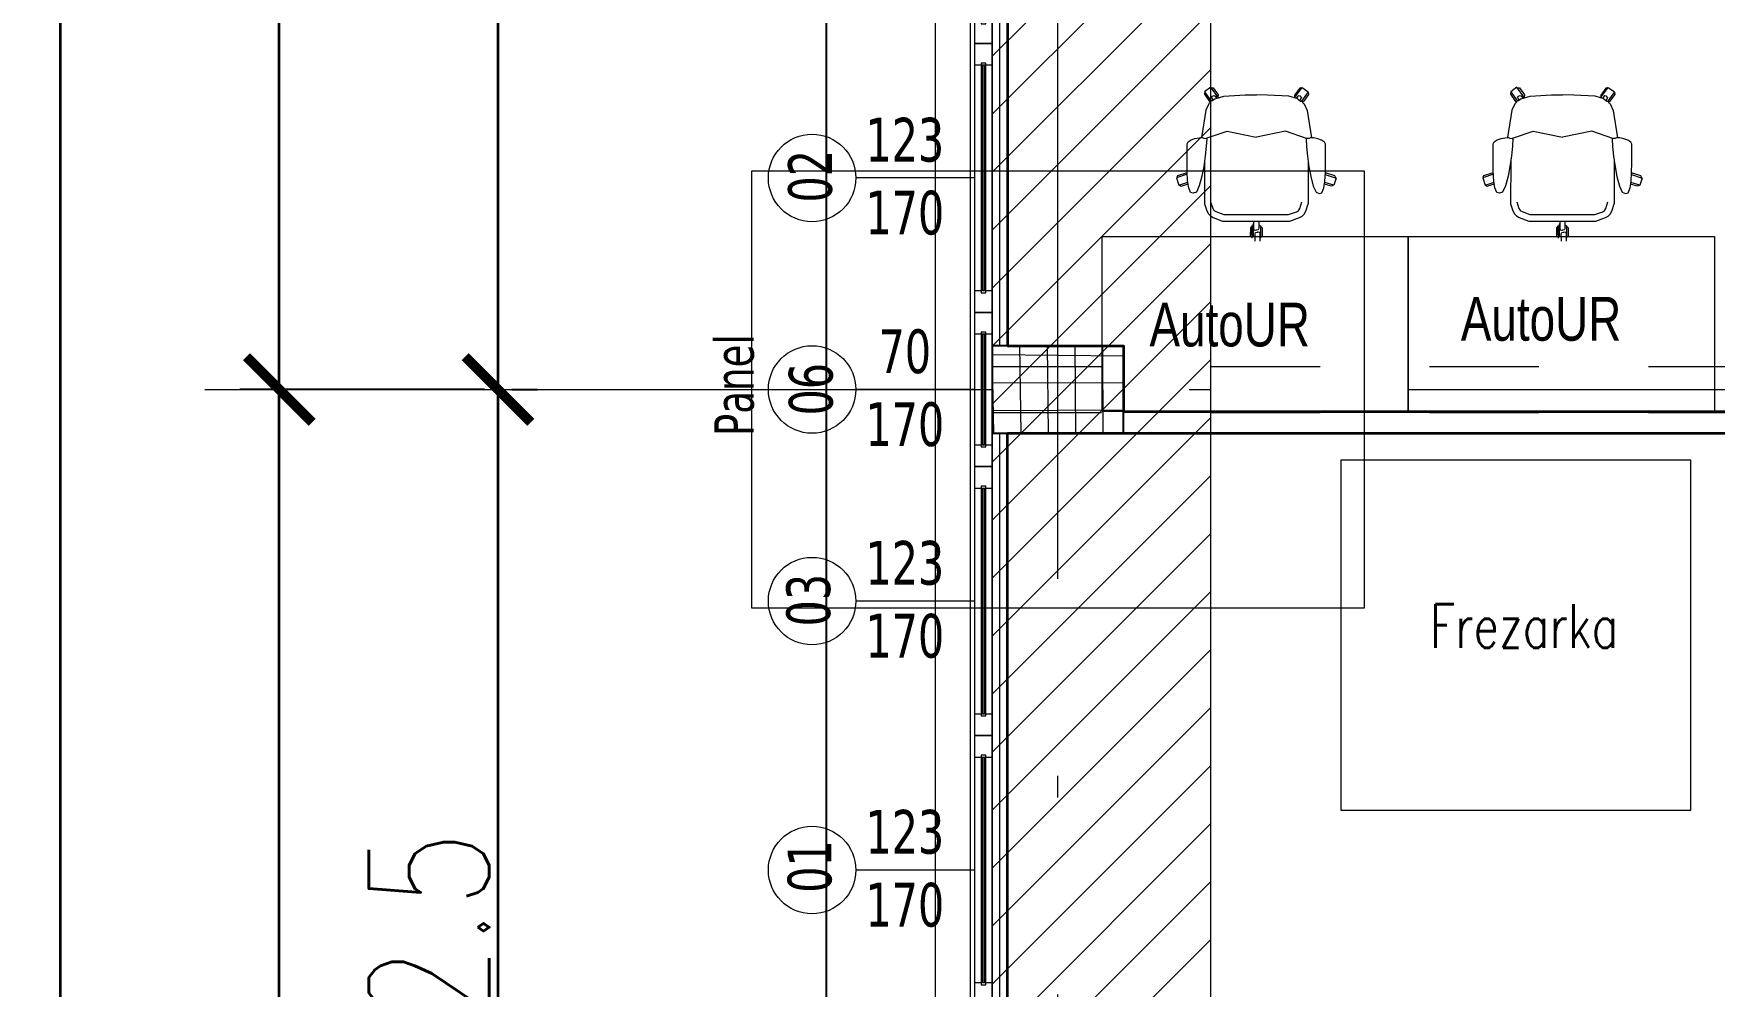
# Model space of a CAD drawing. Extents: x 6529560 to 6558080, y 5579316 to 5588131.
# Drawn here: x 6543512.6 to 6543520.28, y 5579560.49 to 5579564.85 of the extents above; entities that cross this region are included whole.
import ezdxf

# ---------------------------------------------------------------- set-up
doc = ezdxf.new("R2010")
doc.units = 0
doc.header["$MEASUREMENT"] = 0
doc.header["$PDSIZE"] = -5
for name, pattern in [('0.5_0.5', [1, 0.5, -0.5]), ('ACAD_ISO10W100', [18, 12, -3, 0, -3]), ('GR_SOLID', [0])]:
    doc.linetypes.add(name, pattern=pattern)
doc.layers.get('0').update_dxf_attribs({"color": 2, "linetype": 'CONTINUOUS', "lineweight": 5})
doc.layers.get('Defpoints').update_dxf_attribs({"linetype": 'CONTINUOUS'})
for name, color, linetype, lineweight in [('arch_droga', 1, 'CONTINUOUS', 25), ('arch_drzwi i okna', 4, 'CONTINUOUS', 15), ('arch_drzwi i okna_znaczniki', 130, 'CONTINUOUS', 9), ('arch_fundamenty na rzucie', 3, 'CONTINUOUS', 15), ('arch_meble', 5, 'GR_SOLID', 13), ('arch_osie', 181, 'CONTINUOUS', 5), ('arch_powierzchnia', 6, 'CONTINUOUS', 35), ('arch_sciany dzialowe cienkie na hali', 52, 'CONTINUOUS', 15), ('arch_sciany wewnetrzne gk', 70, 'CONTINUOUS', 25), ('arch_sciany zewnętrzne', 94, 'CONTINUOUS', 18), ('arch_slupy wypelnienie', 9, 'CONTINUOUS', 13), ('arch_słupy', 8, 'CONTINUOUS', 25), ('arch_wymiary', 2, 'CONTINUOUS', 13), ('arch_wzmocnienie plyty betonowej', 6, 'CONTINUOUS', 15), ('arch_zadaszenie kratownica', 94, 'CONTINUOUS', 15)]:
    doc.layers.add(name, color=color, linetype=linetype, lineweight=lineweight)
doc.styles.get("Standard").update_dxf_attribs({"font": 'arial.ttf', "width": 0.75})
doc.styles.add('styl1', font='romans.shx', dxfattribs={"width": 0.75})
doc.styles.add('TABELKA', font='tahoma.ttf', dxfattribs={"width": 0.8})
doc.dimstyles.new('wymiary hala', dxfattribs={"dimtxt": 0.55, "dimasz": 0.3, "dimexe": 0.18, "dimexo": 0.0625, "dimgap": 0.04, "dimtad": 1, "dimtoh": 1, "dimdec": 1, "dimlfac": 100, "dimzin": 0, "dimdsep": 46, "dimtxsty": 'styl1', "dimblk": 'ARCHTICK', "dimcen": 0.09, "dimadec": 0, "dimazin": 0, "dimtfac": 1, "dimtdec": 1, "dimtofl": 0, "dimtmove": 0, "dimatfit": 3, "dimldrblk": 'ARCHTICK', "dimfxl": 1, "dimtolj": 1, "dimtzin": 0, "dimarcsym": 0})

# ---------------------------------------------------------------- blocks, each defined once
blk = doc.blocks.new('ZT_z_opisami')
at = {"layer": 'arch_droga', "color": 7, "linetype": 'Continuous'}
blk.add_line((6540838.045308507, 5579505.884075727), (6540838.045563637, 5579467.775354157), dxfattribs=at)
blk = doc.blocks.new('_ArchTick')
at = {"color": 0, "linetype": 'ByBlock', "const_width": 0.15}
blk.add_lwpolyline([(-0.5, -0.5), (0.5, 0.5)], dxfattribs=at)
blk = doc.blocks.new('*D41')
at = {"layer": 'arch_wymiary', "color": 0, "lineweight": -2, "transparency": 16777216}
for p, q in [((6543514.659745389, 5579608.22016931), (6543512.54224539, 5579608.22016931)), ((6543512.72224539, 5579608.22016931), (6543512.72224539, 5579506.970169339)), ((6543514.659746425, 5579506.970169339), (6543512.54224539, 5579506.970169339))]:
    blk.add_line(p, q, dxfattribs=at)
at = {"layer": 'Defpoints', "color": 0, "transparency": 16777216}
for p in [(6543514.722245389, 5579608.22016931), (6543512.72224539, 5579506.970169339), (6543514.722246425, 5579506.970169339)]:
    blk.add_point(p, dxfattribs=at)
at = {"layer": 'arch_wymiary', "color": 0, "lineweight": -2, "transparency": 16777216, "xscale": 0.3, "yscale": 0.3, "zscale": 0.3}
for p, rotation in [((6543512.72224539, 5579608.22016931), 90), ((6543512.72224539, 5579506.970169339), 270)]:
    blk.add_blockref('_ArchTick', p, dxfattribs=dict(at, rotation=rotation))
at = {"layer": 'arch_wymiary', "color": 0, "transparency": 16777216, "insert": (6543512.407245389, 5579557.595169325), "char_height": 0.55, "attachment_point": 5, "rotation": 90, "style": 'styl1'}
blk.add_mtext('\\A1;10125.0', dxfattribs=at)
blk = doc.blocks.new('*D43')
at = {"layer": 'arch_wymiary', "color": 0, "lineweight": -2, "transparency": 16777216}
for p, q in [((6543514.597245561, 5579585.720130709), (6543513.54224539, 5579585.720130709)), ((6543513.722245389, 5579585.720130709), (6543513.722245389, 5579563.220169314)), ((6543514.659745389, 5579563.220169314), (6543513.54224539, 5579563.220169314))]:
    blk.add_line(p, q, dxfattribs=at)
at = {"layer": 'Defpoints', "color": 0, "transparency": 16777216}
for p in [(6543514.659745561, 5579585.720130709), (6543513.722245389, 5579563.220169314), (6543514.722245389, 5579563.220169314)]:
    blk.add_point(p, dxfattribs=at)
at = {"layer": 'arch_wymiary', "color": 0, "lineweight": -2, "transparency": 16777216, "xscale": 0.3, "yscale": 0.3, "zscale": 0.3}
for p, rotation in [((6543513.722245389, 5579585.720130709), 90), ((6543513.722245389, 5579563.220169314), 270)]:
    blk.add_blockref('_ArchTick', p, dxfattribs=dict(at, rotation=rotation))
at = {"layer": 'arch_wymiary', "color": 0, "transparency": 16777216, "insert": (6543513.40724539, 5579574.470150011), "char_height": 0.55, "attachment_point": 5, "rotation": 90, "style": 'styl1'}
blk.add_mtext('\\A1;2250.0', dxfattribs=at)
blk = doc.blocks.new('*D44')
at = {"layer": 'arch_wymiary', "color": 0, "lineweight": -2, "transparency": 16777216}
for p, q in [((6543514.659745389, 5579563.220169314), (6543513.54224539, 5579563.220169314)), ((6543513.722245389, 5579563.220169314), (6543513.722245389, 5579540.720169309)), ((6543514.659745389, 5579540.720169309), (6543513.54224539, 5579540.720169309))]:
    blk.add_line(p, q, dxfattribs=at)
at = {"layer": 'Defpoints', "color": 0, "transparency": 16777216}
for p in [(6543514.722245389, 5579563.220169314), (6543513.722245389, 5579540.720169309), (6543514.722245389, 5579540.720169309)]:
    blk.add_point(p, dxfattribs=at)
at = {"layer": 'arch_wymiary', "color": 0, "lineweight": -2, "transparency": 16777216, "xscale": 0.3, "yscale": 0.3, "zscale": 0.3}
for p, rotation in [((6543513.722245389, 5579563.220169314), 90), ((6543513.722245389, 5579540.720169309), 270)]:
    blk.add_blockref('_ArchTick', p, dxfattribs=dict(at, rotation=rotation))
at = {"layer": 'arch_wymiary', "color": 0, "transparency": 16777216, "insert": (6543513.40724539, 5579551.970169311), "char_height": 0.55, "attachment_point": 5, "rotation": 90, "style": 'styl1'}
blk.add_mtext('\\A1;2250.0', dxfattribs=at)
blk = doc.blocks.new('*D54')
at = {"layer": 'arch_wymiary', "color": 0, "lineweight": -2, "transparency": 16777216}
for p, q in [((6543514.72224636, 5579568.845169242), (6543514.72224636, 5579563.220169314)), ((6543514.78474539, 5579568.845169242), (6543514.90224636, 5579568.845169242)), ((6543514.784745412, 5579563.220169314), (6543514.90224636, 5579563.220169314))]:
    blk.add_line(p, q, dxfattribs=at)
at = {"layer": 'Defpoints', "color": 0, "transparency": 16777216}
for p in [(6543514.722245389, 5579568.845169242), (6543514.722245413, 5579563.220169314), (6543514.72224636, 5579563.220169314)]:
    blk.add_point(p, dxfattribs=at)
at = {"layer": 'arch_wymiary', "color": 0, "lineweight": -2, "transparency": 16777216, "xscale": 0.3, "yscale": 0.3, "zscale": 0.3}
for p, rotation in [((6543514.72224636, 5579568.845169242), 90), ((6543514.72224636, 5579563.220169314), 270)]:
    blk.add_blockref('_ArchTick', p, dxfattribs=dict(at, rotation=rotation))
at = {"layer": 'arch_wymiary', "color": 0, "transparency": 16777216, "insert": (6543514.407246359, 5579566.032669277), "char_height": 0.55, "attachment_point": 5, "rotation": 90, "style": 'styl1'}
blk.add_mtext('\\A1;562.5', dxfattribs=at)
blk = doc.blocks.new('*D55')
at = {"layer": 'arch_wymiary', "color": 0, "lineweight": -2, "transparency": 16777216}
for p, q in [((6543514.72224636, 5579563.220169314), (6543514.72224636, 5579557.59516927)), ((6543514.784745412, 5579563.220169314), (6543514.90224636, 5579563.220169314)), ((6543514.78474539, 5579557.59516927), (6543514.90224636, 5579557.59516927))]:
    blk.add_line(p, q, dxfattribs=at)
at = {"layer": 'Defpoints', "color": 0, "transparency": 16777216}
for p in [(6543514.722245413, 5579563.220169314), (6543514.722245389, 5579557.59516927), (6543514.72224636, 5579557.59516927)]:
    blk.add_point(p, dxfattribs=at)
at = {"layer": 'arch_wymiary', "color": 0, "lineweight": -2, "transparency": 16777216, "xscale": 0.3, "yscale": 0.3, "zscale": 0.3}
for p, rotation in [((6543514.72224636, 5579563.220169314), 90), ((6543514.72224636, 5579557.59516927), 270)]:
    blk.add_blockref('_ArchTick', p, dxfattribs=dict(at, rotation=rotation))
at = {"layer": 'arch_wymiary', "color": 0, "transparency": 16777216, "insert": (6543514.407246359, 5579560.407669291), "char_height": 0.55, "attachment_point": 5, "rotation": 90, "style": 'styl1'}
blk.add_mtext('\\A1;562.5', dxfattribs=at)

msp = doc.modelspace()

# ---------------------------------------------------------------- hatches: boundary and pattern name
at = {"layer": 'arch_slupy wypelnienie'}
h = msp.add_hatch(dxfattribs=at)
h.set_pattern_fill('ANSI37', color=256, angle=225)
h.set_pattern_definition([(270, (-171.3873263392597, 0), (0.125, 0), []), (0, (-171.3873263392597, 0), (0, 0.125), [])])
h.paths.add_polyline_path([(6543516.982265798, 5579563.020169259), (6543517.582265782, 5579563.020230511), (6543517.582224946, 5579563.420230511), (6543516.982224964, 5579563.420169261)])
at = {"layer": 'arch_wzmocnienie plyty betonowej', "transparency": 33554597}
h = msp.add_hatch(dxfattribs=at)
h.set_pattern_fill('ANSI31', color=256, scale=1.5, style=0)
h.set_pattern_definition([(45, (225.7260103076696, 143.3795363781974), (-0.1325825214724776, 0.1325825214724777), [])])
h.paths.add_polyline_path([(6543624.582240404, 5579602.479571113), (6543625.582257184, 5579602.479571128), (6543625.582240363, 5579608.520169343), (6543516.982245128, 5579608.520169307), (6543516.982247426, 5579518.150203206), (6543625.582236773, 5579518.14520321), (6543625.582240911, 5579522.445972868), (6543624.582240911, 5579522.445972859), (6543624.582239991, 5579519.145249251), (6543517.982245747, 5579519.150202854), (6543517.982245718, 5579607.520169307), (6543624.582240369, 5579607.520170049)])

# ---------------------------------------------------------------- linework, layer by layer
at = {"layer": 'arch_drzwi i okna'}
for p, q in [((6543516.902245174, 5579563.672668867), (6543516.902245174, 5579564.702668868)), ((6543516.952245173, 5579564.702668868), (6543516.932245173, 5579564.702668868)), ((6543516.982245172, 5579563.672668867), (6543516.982245172, 5579564.702668868)), ((6543516.952245173, 5579563.672668867), (6543516.932245173, 5579563.672668867)), ((6543516.902245123, 5579562.967668946), (6543516.902245123, 5579563.472668864)), ((6543516.952245123, 5579563.472668864), (6543516.932245124, 5579563.472668864)), ((6543516.982245123, 5579562.967668946), (6543516.982245123, 5579563.472668864)), ((6543516.952245123, 5579562.967668946), (6543516.932245124, 5579562.967668946)), ((6543516.902245153, 5579561.737668947), (6543516.902245153, 5579562.767668947)), ((6543516.952245153, 5579562.767668947), (6543516.932245153, 5579562.767668947)), ((6543516.982245152, 5579561.737668947), (6543516.982245152, 5579562.767668947)), ((6543516.952245153, 5579561.737668947), (6543516.932245153, 5579561.737668947)), ((6543516.902245153, 5579560.507668945), (6543516.902245153, 5579561.537668946)), ((6543516.952245153, 5579561.537668946), (6543516.932245153, 5579561.537668946)), ((6543516.982245152, 5579560.507668945), (6543516.982245152, 5579561.537668946)), ((6543516.952245153, 5579560.507668945), (6543516.932245153, 5579560.507668945))]:
    msp.add_line(p, q, dxfattribs=at)
for points in [[(6543516.902245174, 5579564.902668866), (6543516.932245173, 5579564.902668866), (6543516.932245173, 5579564.892668864), (6543516.952245173, 5579564.892668864), (6543516.952245173, 5579564.902668866), (6543516.982245172, 5579564.902668866), (6543516.982245172, 5579564.802668867), (6543516.902245174, 5579564.802668867), (6543516.902245174, 5579564.902668866)], [(6543516.982245172, 5579564.702668868), (6543516.952245173, 5579564.702668868), (6543516.952245173, 5579564.712668867), (6543516.932245173, 5579564.712668867), (6543516.932245173, 5579564.702668868), (6543516.902245174, 5579564.702668868), (6543516.902245174, 5579564.802668867), (6543516.982245172, 5579564.802668867), (6543516.982245172, 5579564.702668868)], [(6543516.902245174, 5579563.672668867), (6543516.932245173, 5579563.672668867), (6543516.932245173, 5579563.662668866), (6543516.952245173, 5579563.662668866), (6543516.952245173, 5579563.672668867), (6543516.982245172, 5579563.672668867), (6543516.982245172, 5579563.572668866), (6543516.902245174, 5579563.572668866), (6543516.902245174, 5579563.672668867)], [(6543516.982245123, 5579563.472668864), (6543516.952245123, 5579563.472668864), (6543516.952245123, 5579563.482668866), (6543516.932245124, 5579563.482668866), (6543516.932245124, 5579563.472668864), (6543516.902245123, 5579563.472668864), (6543516.902245123, 5579563.572668866), (6543516.982245123, 5579563.572668866), (6543516.982245123, 5579563.472668864)], [(6543516.902245123, 5579562.967668946), (6543516.932245124, 5579562.967668946), (6543516.932245124, 5579562.957668946), (6543516.952245123, 5579562.957668946), (6543516.952245123, 5579562.967668946), (6543516.982245123, 5579562.967668946), (6543516.982245123, 5579562.867668946), (6543516.902245123, 5579562.867668946), (6543516.902245123, 5579562.967668946)], [(6543516.982245152, 5579562.767668947), (6543516.952245153, 5579562.767668947), (6543516.952245153, 5579562.777668947), (6543516.932245153, 5579562.777668947), (6543516.932245153, 5579562.767668947), (6543516.902245153, 5579562.767668947), (6543516.902245153, 5579562.867668946), (6543516.982245152, 5579562.867668946), (6543516.982245152, 5579562.767668947)], [(6543516.902245153, 5579561.737668947), (6543516.932245153, 5579561.737668947), (6543516.932245153, 5579561.727668947), (6543516.952245153, 5579561.727668947), (6543516.952245153, 5579561.737668947), (6543516.982245152, 5579561.737668947), (6543516.982245152, 5579561.637668947), (6543516.902245153, 5579561.637668947), (6543516.902245153, 5579561.737668947)], [(6543516.982245152, 5579561.537668946), (6543516.952245153, 5579561.537668946), (6543516.952245153, 5579561.547668947), (6543516.932245153, 5579561.547668947), (6543516.932245153, 5579561.537668946), (6543516.902245153, 5579561.537668946), (6543516.902245153, 5579561.637668947), (6543516.982245152, 5579561.637668947), (6543516.982245152, 5579561.537668946)], [(6543516.902245153, 5579560.507668945), (6543516.932245153, 5579560.507668945), (6543516.932245153, 5579560.497668946), (6543516.952245153, 5579560.497668946), (6543516.952245153, 5579560.507668945), (6543516.982245152, 5579560.507668945), (6543516.982245152, 5579560.407668947), (6543516.902245153, 5579560.407668947), (6543516.902245153, 5579560.507668945)]]:
    msp.add_lwpolyline(points, dxfattribs=at)
for points in [[(6543516.932245173, 5579564.712668867), (6543516.932245173, 5579563.662668866), (6543516.952245173, 5579563.662668866), (6543516.952245173, 5579564.712668867)], [(6543516.937245174, 5579564.702668868), (6543516.937245174, 5579563.672668867), (6543516.947245173, 5579563.672668867), (6543516.947245173, 5579564.702668868)], [(6543516.932245124, 5579563.482668866), (6543516.932245124, 5579562.957668946), (6543516.952245123, 5579562.957668946), (6543516.952245123, 5579563.482668866)], [(6543516.937245122, 5579563.472668864), (6543516.937245122, 5579562.967668946), (6543516.947245123, 5579562.967668946), (6543516.947245123, 5579563.472668864)], [(6543516.932245153, 5579562.777668947), (6543516.932245153, 5579561.727668947), (6543516.952245153, 5579561.727668947), (6543516.952245153, 5579562.777668947)], [(6543516.937245153, 5579562.767668947), (6543516.937245153, 5579561.737668947), (6543516.947245152, 5579561.737668947), (6543516.947245152, 5579562.767668947)], [(6543516.932245153, 5579561.547668947), (6543516.932245153, 5579560.497668946), (6543516.952245153, 5579560.497668946), (6543516.952245153, 5579561.547668947)], [(6543516.937245153, 5579561.537668946), (6543516.937245153, 5579560.507668945), (6543516.947245152, 5579560.507668945), (6543516.947245152, 5579561.537668946)]]:
    msp.add_lwpolyline(points, close=True, dxfattribs=at)
at = {"layer": 'arch_drzwi i okna_znaczniki'}
for p, q in [((6543516.90224519, 5579564.187668867), (6543516.358525923, 5579564.187668867)), ((6543516.902245123, 5579563.220168963), (6543516.358525855, 5579563.220168963)), ((6543516.90224517, 5579562.252668946), (6543516.358525902, 5579562.252668946)), ((6543516.90224517, 5579561.022668947), (6543516.358525902, 5579561.022668947))]:
    msp.add_line(p, q, dxfattribs=at)
for centre in [(6543516.158525923, 5579564.187668867, 6.540478490161798), (6543516.158525855, 5579563.220168963, 13.91643788820958), (6543516.158525902, 5579562.252668946, 6.540478481132009), (6543516.158525902, 5579561.022668947, 6.540478481132002)]:
    msp.add_circle(centre, 0.2, dxfattribs=at)
at = {"layer": 'arch_fundamenty na rzucie', "extrusion": (-8.031561e-10, 4.9482356e-09, 1)}
msp.add_lwpolyline([(6543518.682347463, 5579562.220342814), (6543515.882347482, 5579562.220056957), (6543515.882143314, 5579564.220056949), (6543518.682143294, 5579564.220342807)], close=True, dxfattribs=at)
at = {"layer": 'arch_meble'}
for p, q in [((6543517.981579505, 5579564.60209348), (6543517.953222699, 5579564.581574174)), ((6543518.016247945, 5579564.554202999), (6543517.981579505, 5579564.60209348)), ((6543517.986815963, 5579564.600376154), (6543517.99249483, 5579564.599463938)), ((6543517.99249483, 5579564.599463938), (6543518.015942342, 5579564.567033505)), ((6543518.364111731, 5579564.553580405), (6543518.398951374, 5579564.601346483)), ((6543518.388026707, 5579564.598756028), (6543518.36446326, 5579564.566409733)), ((6543518.393708803, 5579564.599647912), (6543518.388026707, 5579564.598756028)), ((6543518.398951374, 5579564.601346483), (6543518.427234549, 5579564.580725803)), ((6543519.38157945, 5579564.602093277), (6543519.353222644, 5579564.58157397)), ((6543519.416247891, 5579564.554202796), (6543519.38157945, 5579564.602093277)), ((6543519.38681591, 5579564.600375952), (6543519.392494776, 5579564.599463735)), ((6543519.392494776, 5579564.599463735), (6543519.415942287, 5579564.567033299)), ((6543519.764111676, 5579564.553580202), (6543519.79895132, 5579564.601346279)), ((6543519.788026652, 5579564.598755825), (6543519.764463205, 5579564.566409529)), ((6543519.793708748, 5579564.599647708), (6543519.788026652, 5579564.598755825)), ((6543519.79895132, 5579564.601346279), (6543519.827234496, 5579564.5807256)), ((6543517.953705417, 5579564.580907335), (6543517.951992243, 5579564.570146343)), ((6543517.951992243, 5579564.570146343), (6543517.975444318, 5579564.537744277)), ((6543517.953222699, 5579564.581574174), (6543517.983933383, 5579564.539149693)), ((6543517.972165455, 5579564.527210116), (6543517.958672357, 5579564.497564181)), ((6543517.974184342, 5579564.529301061), (6543517.972165455, 5579564.527210116)), ((6543517.975911718, 5579564.530703421), (6543517.974184342, 5579564.529301061)), ((6543517.975444318, 5579564.537744277), (6543517.980629551, 5579564.536917607)), ((6543517.978233255, 5579564.531559269), (6543517.975911718, 5579564.530703421)), ((6543517.981446123, 5579564.538743539), (6543517.978233255, 5579564.531559269)), ((6543517.988234368, 5579564.539852018), (6543517.981446123, 5579564.538743539)), ((6543517.984356173, 5579564.555528378), (6543517.989247034, 5579564.561589641)), ((6543517.984356173, 5579564.555528378), (6543517.991628231, 5579564.542399944)), ((6543518.001375822, 5579564.549717901), (6543517.988234368, 5579564.539852018)), ((6543517.989247034, 5579564.561589641), (6543517.996502079, 5579564.564396665)), ((6543517.996502079, 5579564.564396665), (6543518.001715848, 5579564.560907325)), ((6543518.001375822, 5579564.549717901), (6543518.0413275, 5579564.561766432)), ((6543518.001715848, 5579564.560907325), (6543518.008294219, 5579564.551816374)), ((6543518.015942342, 5579564.567033505), (6543518.014309218, 5579564.55688113)), ((6543518.0413275, 5579564.561766432), (6543518.139337237, 5579564.567051031)), ((6543518.139337237, 5579564.567051031), (6543518.190203949, 5579564.567363288)), ((6543518.241069217, 5579564.566868956), (6543518.190203949, 5579564.567363288)), ((6543518.339059411, 5579564.561233561), (6543518.241069217, 5579564.566868956)), ((6543518.378967705, 5579564.5490421), (6543518.339059411, 5579564.561233561)), ((6543518.36446326, 5579564.566409733), (6543518.366060033, 5579564.556251579)), ((6543518.378667733, 5579564.560232667), (6543518.372056865, 5579564.551165325)), ((6543518.383893959, 5579564.563703325), (6543518.378667733, 5579564.560232667)), ((6543518.378967705, 5579564.5490421), (6543518.392073759, 5579564.539129241)), ((6543518.391138909, 5579564.56087035), (6543518.383893959, 5579564.563703325)), ((6543518.396008043, 5579564.554791617), (6543518.388689038, 5579564.541689299)), ((6543518.396008043, 5579564.554791617), (6543518.391138909, 5579564.56087035)), ((6543518.392073759, 5579564.539129241), (6543518.398857993, 5579564.53799647)), ((6543518.427234549, 5579564.580725803), (6543518.396372203, 5579564.538411525)), ((6543518.398857993, 5579564.53799647), (6543518.402045123, 5579564.530800744)), ((6543518.404856182, 5579564.53697573), (6543518.399668024, 5579564.536167627)), ((6543518.402045123, 5579564.530800744), (6543518.404363583, 5579564.529936593)), ((6543518.404363583, 5579564.529936593), (6543518.406085929, 5579564.528528059)), ((6543518.428424091, 5579564.569293643), (6543518.404856182, 5579564.53697573)), ((6543518.406085929, 5579564.528528059), (6543518.408097318, 5579564.5264299)), ((6543518.408097318, 5579564.5264299), (6543518.42148421, 5579564.496735856)), ((6543518.426749447, 5579564.580060698), (6543518.428424091, 5579564.569293643)), ((6543519.353705363, 5579564.580907132), (6543519.351992189, 5579564.570146141)), ((6543519.351992189, 5579564.570146141), (6543519.375444263, 5579564.537744074)), ((6543519.353222644, 5579564.58157397), (6543519.383933328, 5579564.539149489)), ((6543519.372165401, 5579564.527209912), (6543519.358672304, 5579564.497563977)), ((6543519.374184288, 5579564.529300859), (6543519.372165401, 5579564.527209912)), ((6543519.375911663, 5579564.530703217), (6543519.374184288, 5579564.529300859)), ((6543519.375444263, 5579564.537744074), (6543519.380629496, 5579564.536917403)), ((6543519.378233201, 5579564.531559064), (6543519.375911663, 5579564.530703217)), ((6543519.381446069, 5579564.538743336), (6543519.378233201, 5579564.531559064)), ((6543519.388234313, 5579564.539851815), (6543519.381446069, 5579564.538743336)), ((6543519.384356119, 5579564.555528174), (6543519.389246981, 5579564.561589438)), ((6543519.384356119, 5579564.555528174), (6543519.391628176, 5579564.54239974)), ((6543519.401375768, 5579564.549717697), (6543519.388234313, 5579564.539851815)), ((6543519.389246981, 5579564.561589438), (6543519.396502024, 5579564.564396462)), ((6543519.396502024, 5579564.564396462), (6543519.401715794, 5579564.560907121)), ((6543519.401375768, 5579564.549717697), (6543519.441327445, 5579564.561766228)), ((6543519.401715794, 5579564.560907121), (6543519.408294164, 5579564.55181617)), ((6543519.415942287, 5579564.567033299), (6543519.414309164, 5579564.556880926)), ((6543519.441327445, 5579564.561766228), (6543519.539337182, 5579564.567050829)), ((6543519.539337182, 5579564.567050829), (6543519.590203896, 5579564.567363084)), ((6543519.641069162, 5579564.566868753), (6543519.590203896, 5579564.567363084)), ((6543519.739059356, 5579564.561233357), (6543519.641069162, 5579564.566868753)), ((6543519.778967651, 5579564.549041896), (6543519.739059356, 5579564.561233357)), ((6543519.764463205, 5579564.566409529), (6543519.766059979, 5579564.556251376)), ((6543519.778667678, 5579564.560232464), (6543519.77205681, 5579564.551165121)), ((6543519.783893905, 5579564.563703121), (6543519.778667678, 5579564.560232464)), ((6543519.778967651, 5579564.549041896), (6543519.792073705, 5579564.539129036)), ((6543519.791138855, 5579564.560870148), (6543519.783893905, 5579564.563703121)), ((6543519.796007989, 5579564.554791414), (6543519.788688985, 5579564.541689095)), ((6543519.796007989, 5579564.554791414), (6543519.791138855, 5579564.560870148)), ((6543519.792073705, 5579564.539129036), (6543519.798857938, 5579564.537996266)), ((6543519.827234496, 5579564.5807256), (6543519.79637215, 5579564.538411321)), ((6543519.798857938, 5579564.537996266), (6543519.802045069, 5579564.53080054)), ((6543519.804856128, 5579564.536975527), (6543519.799667969, 5579564.536167422)), ((6543519.802045069, 5579564.53080054), (6543519.804363529, 5579564.52993639)), ((6543519.804363529, 5579564.52993639), (6543519.806085875, 5579564.528527855)), ((6543519.828424038, 5579564.569293439), (6543519.804856128, 5579564.536975527)), ((6543519.806085875, 5579564.528527855), (6543519.808097264, 5579564.526429696)), ((6543519.808097264, 5579564.526429696), (6543519.821484156, 5579564.496735653)), ((6543519.826749393, 5579564.580060495), (6543519.828424038, 5579564.569293439)), ((6543517.958672357, 5579564.497564181), (6543517.938365721, 5579564.372386832)), ((6543518.42148421, 5579564.496735856), (6543518.441342642, 5579564.37148662)), ((6543519.358672304, 5579564.497563977), (6543519.338365667, 5579564.372386628)), ((6543519.821484156, 5579564.496735653), (6543519.841342587, 5579564.371486417)), ((6543517.877683387, 5579564.352998719), (6543517.891339582, 5579564.362024304)), ((6543517.891339582, 5579564.362024304), (6543517.909040546, 5579564.368122641)), ((6543517.909040546, 5579564.368122641), (6543517.928207144, 5579564.371778348)), ((6543517.928207144, 5579564.371778348), (6543517.942958767, 5579564.372661947)), ((6543517.942958767, 5579564.372661947), (6543517.949462375, 5579564.369080299)), ((6543517.949462375, 5579564.369080299), (6543517.959191404, 5579564.368522884)), ((6543517.959191404, 5579564.368522884), (6543517.960511421, 5579564.36895547)), ((6543517.960511421, 5579564.36895547), (6543518.056321812, 5579564.402119139)), ((6543517.960511421, 5579564.36895547), (6543517.962798326, 5579564.366796423)), ((6543517.962798326, 5579564.366796423), (6543517.960876455, 5579564.332229764)), ((6543518.056321812, 5579564.402119139), (6543518.189253227, 5579564.374761146)), ((6543518.323493734, 5579564.401640965), (6543518.190465242, 5579564.374758977)), ((6543518.419184802, 5579564.368134551), (6543518.323493734, 5579564.401640965)), ((6543518.419184802, 5579564.368134551), (6543518.416890182, 5579564.365983705)), ((6543518.416890182, 5579564.365983705), (6543518.41868831, 5579564.331410389)), ((6543518.42050326, 5579564.367697243), (6543518.419184802, 5579564.368134551)), ((6543518.430234222, 5579564.368219829), (6543518.42050326, 5579564.367697243)), ((6543518.436750609, 5579564.371778177), (6543518.430234222, 5579564.368219829)), ((6543518.451498975, 5579564.370841778), (6543518.436750609, 5579564.371778177)), ((6543518.470652364, 5579564.367117487), (6543518.451498975, 5579564.370841778)), ((6543518.488331387, 5579564.360955829), (6543518.470652364, 5579564.367117487)), ((6543518.501955185, 5579564.35188142), (6543518.488331387, 5579564.360955829)), ((6543519.277683334, 5579564.352998517), (6543519.291339527, 5579564.362024099)), ((6543519.291339527, 5579564.362024099), (6543519.309040491, 5579564.368122437)), ((6543519.309040491, 5579564.368122437), (6543519.328207089, 5579564.371778144)), ((6543519.328207089, 5579564.371778144), (6543519.342958712, 5579564.372661746)), ((6543519.342958712, 5579564.372661746), (6543519.349462322, 5579564.369080094)), ((6543519.349462322, 5579564.369080094), (6543519.359191351, 5579564.368522681)), ((6543519.359191351, 5579564.368522681), (6543519.360511367, 5579564.368955267)), ((6543519.360511367, 5579564.368955267), (6543519.456321758, 5579564.402118936)), ((6543519.360511367, 5579564.368955267), (6543519.362798272, 5579564.36679622)), ((6543519.362798272, 5579564.36679622), (6543519.3608764, 5579564.33222956)), ((6543519.456321758, 5579564.402118936), (6543519.589253172, 5579564.374760943)), ((6543519.72349368, 5579564.401640761), (6543519.590465187, 5579564.374758773)), ((6543519.819184747, 5579564.368134349), (6543519.72349368, 5579564.401640761)), ((6543519.819184747, 5579564.368134349), (6543519.816890128, 5579564.365983503)), ((6543519.816890128, 5579564.365983503), (6543519.818688256, 5579564.331410185)), ((6543519.820503205, 5579564.367697039), (6543519.819184747, 5579564.368134349)), ((6543519.830234169, 5579564.368219625), (6543519.820503205, 5579564.367697039)), ((6543519.836750556, 5579564.371777973), (6543519.830234169, 5579564.368219625)), ((6543519.851498921, 5579564.370841575), (6543519.836750556, 5579564.371777973)), ((6543519.87065231, 5579564.367117284), (6543519.851498921, 5579564.370841575)), ((6543519.888331332, 5579564.360955624), (6543519.87065231, 5579564.367117284)), ((6543519.901955131, 5579564.351881216), (6543519.888331332, 5579564.360955624)), ((6543517.872820679, 5579564.256507147), (6543517.873105851, 5579564.343206884)), ((6543517.873105851, 5579564.343206884), (6543517.877683387, 5579564.352998719)), ((6543517.956257868, 5579564.288327905), (6543517.949250638, 5579564.239600308)), ((6543517.960876455, 5579564.332229764), (6543517.956257868, 5579564.288327905)), ((6543518.41868831, 5579564.331410389), (6543518.42314972, 5579564.287492278)), ((6543518.42314972, 5579564.287492278), (6543518.429982484, 5579564.23873991)), ((6543518.506497644, 5579564.342073261), (6543518.501955185, 5579564.35188142)), ((6543518.506472471, 5579564.255373059), (6543518.506497644, 5579564.342073261)), ((6543519.272820624, 5579564.256506944), (6543519.273105796, 5579564.343206681)), ((6543519.273105796, 5579564.343206681), (6543519.277683334, 5579564.352998517)), ((6543519.356257814, 5579564.288327702), (6543519.349250583, 5579564.239600105)), ((6543519.3608764, 5579564.33222956), (6543519.356257814, 5579564.288327702)), ((6543519.818688256, 5579564.331410185), (6543519.823149665, 5579564.287492075)), ((6543519.823149665, 5579564.287492075), (6543519.82998243, 5579564.238739707)), ((6543519.90649759, 5579564.342073058), (6543519.901955131, 5579564.351881216)), ((6543519.906472417, 5579564.255372855), (6543519.90649759, 5579564.342073058)), ((6543517.873917485, 5579564.204435036), (6543517.824748919, 5579564.18855299)), ((6543517.830616064, 5579564.198122517), (6543517.868688171, 5579564.210414412)), ((6543517.868688171, 5579564.210414412), (6543517.873735601, 5579564.207831237)), ((6543517.873413575, 5579564.213425964), (6543517.872820679, 5579564.256507147)), ((6543517.875644221, 5579564.174671861), (6543517.873413575, 5579564.213425964)), ((6543517.949250638, 5579564.239600308), (6543517.940750835, 5579564.195025393)), ((6543517.952723874, 5579564.263752859), (6543517.952376287, 5579564.069544228)), ((6543518.426595724, 5579564.262904741), (6543518.426248136, 5579564.068696109)), ((6543518.429982484, 5579564.23873991), (6543518.438322676, 5579564.194134857)), ((6543518.503356016, 5579564.173548404), (6543518.505725367, 5579564.212294273)), ((6543518.505189279, 5579564.203305208), (6543518.554300678, 5579564.187247264)), ((6543518.510439961, 5579564.209265827), (6543518.505383318, 5579564.206700736)), ((6543518.505725367, 5579564.212294273), (6543518.506472471, 5579564.255373059)), ((6543518.548467828, 5579564.196837732), (6543518.510439961, 5579564.209265827)), ((6543519.273917431, 5579564.204434832), (6543519.224748864, 5579564.188552787)), ((6543519.230616009, 5579564.198122313), (6543519.268688117, 5579564.210414209)), ((6543519.268688117, 5579564.210414209), (6543519.273735547, 5579564.207831033)), ((6543519.273413521, 5579564.213425761), (6543519.272820624, 5579564.256506944)), ((6543519.275644166, 5579564.174671657), (6543519.273413521, 5579564.213425761)), ((6543519.349250583, 5579564.239600105), (6543519.34075078, 5579564.19502519)), ((6543519.35272382, 5579564.263752656), (6543519.352376232, 5579564.069544025)), ((6543519.826595669, 5579564.262904536), (6543519.826248082, 5579564.068695906)), ((6543519.82998243, 5579564.238739707), (6543519.838322622, 5579564.194134652)), ((6543519.903355961, 5579564.1735482), (6543519.905725315, 5579564.21229407)), ((6543519.905189224, 5579564.203305004), (6543519.954300625, 5579564.187247061)), ((6543519.910439908, 5579564.209265624), (6543519.905383264, 5579564.206700531)), ((6543519.905725315, 5579564.21229407), (6543519.906472417, 5579564.255372855)), ((6543519.948467773, 5579564.196837528), (6543519.910439908, 5579564.209265624)), ((6543517.824748919, 5579564.18855299), (6543517.835499334, 5579564.155243655)), ((6543517.825910608, 5579564.18892823), (6543517.830616064, 5579564.198122517)), ((6543517.835499334, 5579564.155243655), (6543517.876580631, 5579564.168508889)), ((6543517.836293371, 5579564.15550005), (6543517.845990955, 5579564.150544864)), ((6543517.845990955, 5579564.150544864), (6543517.877751686, 5579564.160801608)), ((6543517.880437768, 5579564.143123191), (6543517.875644221, 5579564.174671861)), ((6543517.889427514, 5579564.120617037), (6543517.880437768, 5579564.143123191)), ((6543517.928822105, 5579564.151056619), (6543517.915821675, 5579564.122899805)), ((6543517.940750835, 5579564.195025393), (6543517.928822105, 5579564.151056619)), ((6543518.438322676, 5579564.194134857), (6543518.450093939, 5579564.150123664)), ((6543518.450093939, 5579564.150123664), (6543518.4629935, 5579564.121920496)), ((6543518.489379319, 5579564.119543265), (6543518.498449568, 5579564.142017095)), ((6543518.498449568, 5579564.142017095), (6543518.503356016, 5579564.173548404)), ((6543518.532922729, 5579564.149315417), (6543518.501198915, 5579564.159685785)), ((6543518.543431101, 5579564.153976624), (6543518.50239755, 5579564.167388823)), ((6543518.542637988, 5579564.15423586), (6543518.532922729, 5579564.149315417)), ((6543518.554300678, 5579564.187247264), (6543518.543431101, 5579564.153976624)), ((6543518.553140341, 5579564.187626659), (6543518.548467828, 5579564.196837732)), ((6543519.224748864, 5579564.188552787), (6543519.235499281, 5579564.155243452)), ((6543519.225910555, 5579564.188928028), (6543519.230616009, 5579564.198122313)), ((6543519.235499281, 5579564.155243452), (6543519.276580577, 5579564.168508685)), ((6543519.236293317, 5579564.155499847), (6543519.2459909, 5579564.150544661)), ((6543519.2459909, 5579564.150544661), (6543519.277751633, 5579564.160801405)), ((6543519.280437715, 5579564.143122987), (6543519.275644166, 5579564.174671657)), ((6543519.289427461, 5579564.120616834), (6543519.280437715, 5579564.143122987)), ((6543519.328822052, 5579564.151056414), (6543519.315821621, 5579564.122899601)), ((6543519.34075078, 5579564.19502519), (6543519.328822052, 5579564.151056414)), ((6543519.838322622, 5579564.194134652), (6543519.850093886, 5579564.15012346)), ((6543519.850093886, 5579564.15012346), (6543519.862993445, 5579564.121920292)), ((6543519.889379266, 5579564.119543062), (6543519.898449513, 5579564.142016891)), ((6543519.898449513, 5579564.142016891), (6543519.903355961, 5579564.1735482)), ((6543519.932922675, 5579564.149315213), (6543519.901198862, 5579564.159685581)), ((6543519.943431046, 5579564.153976419), (6543519.902397497, 5579564.167388619)), ((6543519.942637933, 5579564.154235656), (6543519.932922675, 5579564.149315213)), ((6543519.954300625, 5579564.187247061), (6543519.943431046, 5579564.153976419)), ((6543519.953140286, 5579564.187626456), (6543519.948467773, 5579564.196837528)), ((6543517.901332069, 5579564.117555722), (6543517.889427514, 5579564.120617037)), ((6543517.915821675, 5579564.122899805), (6543517.901332069, 5579564.117555722)), ((6543517.952376287, 5579564.069544228), (6543517.962807184, 5579564.036505465)), ((6543517.980905167, 5579564.078551282), (6543517.990409289, 5579564.048447988)), ((6543517.990409289, 5579564.048447988), (6543517.994482813, 5579564.041180523)), ((6543518.384040348, 5579564.040483306), (6543518.388139863, 5579564.047736142)), ((6543518.388139863, 5579564.047736142), (6543518.397751678, 5579564.077805224)), ((6543518.415699042, 5579564.035694895), (6543518.426248136, 5579564.068696109)), ((6543518.4629935, 5579564.121920496), (6543518.477463882, 5579564.116524582)), ((6543518.477463882, 5579564.116524582), (6543518.489379319, 5579564.119543265)), ((6543519.301332016, 5579564.11755552), (6543519.289427461, 5579564.120616834)), ((6543519.315821621, 5579564.122899601), (6543519.301332016, 5579564.11755552)), ((6543519.352376232, 5579564.069544025), (6543519.36280713, 5579564.036505262)), ((6543519.380905113, 5579564.078551078), (6543519.390409234, 5579564.048447783)), ((6543519.390409234, 5579564.048447783), (6543519.39448276, 5579564.04118032)), ((6543519.784040295, 5579564.040483103), (6543519.788139808, 5579564.04773594)), ((6543519.788139808, 5579564.04773594), (6543519.797751623, 5579564.077805019)), ((6543519.815698987, 5579564.035694692), (6543519.826248082, 5579564.068695906)), ((6543519.862993445, 5579564.121920292), (6543519.877463828, 5579564.116524379)), ((6543519.877463828, 5579564.116524379), (6543519.889379266, 5579564.119543062)), ((6543517.962807184, 5579564.036505465), (6543517.970392984, 5579564.022971851)), ((6543517.970392984, 5579564.022971851), (6543517.979526605, 5579564.013805477)), ((6543517.979526605, 5579564.013805477), (6543517.992013947, 5579564.006713107)), ((6543517.992013947, 5579564.006713107), (6543518.035694973, 5579563.990454884)), ((6543517.994482813, 5579564.041180523), (6543517.997843665, 5579564.037807622)), ((6543517.997843665, 5579564.037807622), (6543518.004700562, 5579564.033913145)), ((6543518.004700562, 5579564.033913145), (6543518.041107943, 5579564.020362196)), ((6543518.035694973, 5579563.990454884), (6543518.342646881, 5579563.989905511)), ((6543518.041107943, 5579564.020362196), (6543518.337340999, 5579564.019832007)), ((6543518.176395126, 5579563.920148091), (6543518.175795971, 5579563.977175015)), ((6543518.177564923, 5579563.990200969), (6543518.177505091, 5579563.95677098)), ((6543518.200776929, 5579563.990159425), (6543518.200717098, 5579563.956729437)), ((6543518.337340999, 5579564.019832007), (6543518.373796654, 5579564.033252551)), ((6543518.342646881, 5579563.989905511), (6543518.386385824, 5579564.006007275)), ((6543518.373796654, 5579564.033252551), (6543518.380667448, 5579564.037122456)), ((6543518.380667448, 5579564.037122456), (6543518.384040348, 5579564.040483306)), ((6543518.386385824, 5579564.006007275), (6543518.398898473, 5579564.013054899)), ((6543518.398898473, 5579564.013054899), (6543518.408064845, 5579564.02218852)), ((6543518.408064845, 5579564.02218852), (6543518.415699042, 5579564.035694895)), ((6543519.36280713, 5579564.036505262), (6543519.37039293, 5579564.022971647)), ((6543519.37039293, 5579564.022971647), (6543519.37952655, 5579564.013805273)), ((6543519.37952655, 5579564.013805273), (6543519.392013893, 5579564.006712904)), ((6543519.392013893, 5579564.006712904), (6543519.435694919, 5579563.990454679)), ((6543519.39448276, 5579564.04118032), (6543519.39784361, 5579564.037807418)), ((6543519.39784361, 5579564.037807418), (6543519.404700507, 5579564.033912942)), ((6543519.404700507, 5579564.033912942), (6543519.441107888, 5579564.020361992)), ((6543519.435694919, 5579563.990454679), (6543519.742646826, 5579563.989905308)), ((6543519.441107888, 5579564.020361992), (6543519.737340944, 5579564.019831805)), ((6543519.576395072, 5579563.920147887), (6543519.575795917, 5579563.97717481)), ((6543519.577564868, 5579563.990200766), (6543519.577505037, 5579563.956770776)), ((6543519.600776876, 5579563.990159221), (6543519.600717045, 5579563.956729233)), ((6543519.737340944, 5579564.019831805), (6543519.773796599, 5579564.033252346)), ((6543519.742646826, 5579563.989905308), (6543519.786385769, 5579564.00600707)), ((6543519.773796599, 5579564.033252346), (6543519.780667393, 5579564.037122252)), ((6543519.780667393, 5579564.037122252), (6543519.784040295, 5579564.040483103)), ((6543519.786385769, 5579564.00600707), (6543519.798898419, 5579564.013054697)), ((6543519.798898419, 5579564.013054697), (6543519.808064792, 5579564.022188317)), ((6543519.808064792, 5579564.022188317), (6543519.815698987, 5579564.035694692)), ((6543518.162371092, 5579563.960148076), (6543518.162299501, 5579563.920148091)), ((6543518.169684154, 5579563.967435009), (6543518.162371092, 5579563.960148076)), ((6543518.16900622, 5579563.92857094), (6543518.168585981, 5579563.968568781)), ((6543518.176382519, 5579563.921348026), (6543518.16900622, 5579563.92857094)), ((6543518.169686302, 5579563.968635008), (6543518.169584232, 5579563.911605029)), ((6543518.169686302, 5579563.968635008), (6543518.1775263, 5579563.968620976)), ((6543518.176395126, 5579563.920148091), (6543518.184234703, 5579563.920230457)), ((6543518.177505091, 5579563.95677098), (6543518.179674548, 5579563.95087708)), ((6543518.179674548, 5579563.95087708), (6543518.187191002, 5579563.948883623)), ((6543518.184110207, 5579563.932079819), (6543518.18622821, 5579563.937992403)), ((6543518.184461422, 5579563.898651622), (6543518.184110207, 5579563.932079819)), ((6543518.18622821, 5579563.937992403), (6543518.193727003, 5579563.940051302)), ((6543518.187191002, 5579563.948883623), (6543518.18909701, 5579563.948880211)), ((6543518.191003017, 5579563.9488768), (6543518.18909701, 5579563.948880211)), ((6543518.198526558, 5579563.950843341), (6543518.191003017, 5579563.9488768)), ((6543518.193727003, 5579563.940051302), (6543518.195632907, 5579563.940071326)), ((6543518.197538814, 5579563.940091351), (6543518.195632907, 5579563.940071326)), ((6543518.20507921, 5579563.938190463), (6543518.197538814, 5579563.940091351)), ((6543518.200717098, 5579563.956729437), (6543518.198526558, 5579563.950843341)), ((6543518.208578305, 5579563.968565401), (6543518.200738307, 5579563.968579433)), ((6543518.207320972, 5579563.932323684), (6543518.20507921, 5579563.938190463)), ((6543518.207672186, 5579563.898895487), (6543518.207320972, 5579563.932323684)), ((6543518.208578305, 5579563.968565401), (6543518.208476235, 5579563.91153542)), ((6543518.208576157, 5579563.967365402), (6543518.215863088, 5579563.960052338)), ((6543518.215863088, 5579563.960052338), (6543518.215791498, 5579563.920052353)), ((6543519.562371038, 5579563.960147872), (6543519.562299447, 5579563.920147887)), ((6543519.5696841, 5579563.967434804), (6543519.562371038, 5579563.960147872)), ((6543519.569006165, 5579563.928570736), (6543519.568585926, 5579563.968568577)), ((6543519.576382466, 5579563.921347823), (6543519.569006165, 5579563.928570736)), ((6543519.569686249, 5579563.968634805), (6543519.569584177, 5579563.911604825)), ((6543519.569686249, 5579563.968634805), (6543519.577526246, 5579563.968620773)), ((6543519.576395072, 5579563.920147887), (6543519.584234648, 5579563.920230254)), ((6543519.577505037, 5579563.956770776), (6543519.579674494, 5579563.950876878)), ((6543519.579674494, 5579563.950876878), (6543519.587190948, 5579563.94888342)), ((6543519.584110153, 5579563.932079615), (6543519.586228157, 5579563.937992201)), ((6543519.584461368, 5579563.898651419), (6543519.584110153, 5579563.932079615)), ((6543519.586228157, 5579563.937992201), (6543519.593726948, 5579563.940051098)), ((6543519.587190948, 5579563.94888342), (6543519.589096955, 5579563.948880008)), ((6543519.591002962, 5579563.948876597), (6543519.589096955, 5579563.948880008)), ((6543519.598526504, 5579563.950843138), (6543519.591002962, 5579563.948876597)), ((6543519.593726948, 5579563.940051098), (6543519.595632854, 5579563.940071123)), ((6543519.597538759, 5579563.940091147), (6543519.595632854, 5579563.940071123)), ((6543519.605079155, 5579563.938190259), (6543519.597538759, 5579563.940091147)), ((6543519.600717045, 5579563.956729233), (6543519.598526504, 5579563.950843138)), ((6543519.60857825, 5579563.968565197), (6543519.600738253, 5579563.968579228)), ((6543519.607320917, 5579563.93232348), (6543519.605079155, 5579563.938190259)), ((6543519.607672132, 5579563.898895283), (6543519.607320917, 5579563.93232348)), ((6543519.60857825, 5579563.968565197), (6543519.608476181, 5579563.911535217)), ((6543519.608576104, 5579563.967365197), (6543519.615863035, 5579563.960052134)), ((6543519.615863035, 5579563.960052134), (6543519.615791445, 5579563.92005215))]:
    msp.add_line(p, q, dxfattribs=at)
for points in [[(6543517.484234704, 5579563.920230457), (6543518.884234704, 5579563.920230457), (6543518.884234704, 5579563.120230458), (6543517.484234704, 5579563.120230458)], [(6543518.884234649, 5579563.920230254), (6543520.28423465, 5579563.920230254), (6543520.28423465, 5579563.120230253), (6543518.884234649, 5579563.120230253)]]:
    msp.add_lwpolyline(points, close=True, dxfattribs=at)
at = {"layer": 'arch_meble', "color": 5}
msp.add_lwpolyline([(6543518.575995026, 5579561.29670158), (6543520.175995025, 5579561.29670158), (6543520.175995025, 5579562.89670158), (6543518.575995026, 5579562.89670158)], close=True, dxfattribs=at)
at = {"layer": 'arch_osie', "linetype": 'ACAD_ISO10W100', "ltscale": 0.3, "extrusion": (-4.9483178e-09, -8.026501e-10, 1)}
for points in [[(6543517.282234406, 5579501.853900734), (6543517.282246431, 5579613.565245351)], [(6543507.882245385, 5579563.220169252), (6543634.682240359, 5579563.220170598)]]:
    msp.add_lwpolyline(points, dxfattribs=at)
at = {"layer": 'arch_powierzchnia'}
for points in [[(6543512.72224539, 5579612.780169263), (6543629.842240481, 5579612.780169263), (6543629.842240481, 5579502.410169278), (6543512.72224539, 5579502.410169278)], [(6543513.722245389, 5579611.780169264), (6543628.842240482, 5579611.780169264), (6543628.842240482, 5579503.410169278), (6543513.722245389, 5579503.410169278)], [(6543514.722245389, 5579610.780169264), (6543627.842240481, 5579610.780169264), (6543627.842240481, 5579504.410169278), (6543514.722245389, 5579504.410169278)], [(6543517.052245127, 5579563.420176441), (6543517.582224941, 5579563.420230546), (6543517.582255567, 5579563.120230544), (6543529.00644183, 5579563.120237519), (6543529.00648973, 5579563.495153848), (6543529.381599219, 5579563.495164522), (6543529.381404532, 5579568.545231278), (6543517.052245127, 5579568.545231278)], [(6543517.052245127, 5579563.020176436), (6543529.006439252, 5579563.020183412), (6543529.006432312, 5579562.945178719), (6543529.381232343, 5579562.945141073), (6543529.381427953, 5579557.495169543), (6543517.582255574, 5579557.495230545), (6543517.582224953, 5579557.795230543), (6543517.052245127, 5579557.795230543)]]:
    msp.add_lwpolyline(points, close=True, dxfattribs=at)
at = {"layer": 'arch_sciany dzialowe cienkie na hali'}
for points in [[(6543516.982265798, 5579568.545229843), (6543517.052245127, 5579568.545229843), (6543517.052245127, 5579563.420176408), (6543516.982265798, 5579563.420176408)], [(6543516.982265798, 5579563.020169259), (6543517.052245127, 5579563.020169259), (6543517.052245127, 5579557.795176401), (6543516.982265798, 5579557.795176401)]]:
    msp.add_lwpolyline(points, close=True, dxfattribs=at)
for points in [[(6543517.017255462, 5579563.420176408), (6543517.017255462, 5579568.545229843)], [(6543517.017255462, 5579557.795176401), (6543517.016722067, 5579563.020172778)]]:
    msp.add_lwpolyline(points, dxfattribs=at)
at = {"layer": 'arch_sciany wewnetrzne gk'}
msp.add_lwpolyline([(6543517.582245359, 5579563.120230544), (6543525.997588854, 5579563.120230544), (6543525.997588854, 5579563.020169485), (6543517.582245359, 5579563.020169485)], close=True, dxfattribs=at)
at = {"layer": 'arch_sciany zewnętrzne'}
for points in [[(6543516.882245463, 5579540.367669261), (6543516.882247768, 5579584.342631128), (6543516.982103416, 5579584.342631128)], [(6543516.882245463, 5579538.982724616), (6543516.722246261, 5579538.982724616), (6543516.722246259, 5579584.317631073), (6543516.882247766, 5579584.317631127)]]:
    msp.add_lwpolyline(points, dxfattribs=at)
at = {"layer": 'arch_słupy', "extrusion": (-8.031561e-10, 4.9482356e-09, 1)}
msp.add_lwpolyline([(6543516.982265798, 5579563.020169259), (6543517.582265782, 5579563.020230511), (6543517.582224946, 5579563.420230511), (6543516.982224964, 5579563.420169261), (6543516.982265798, 5579563.020169259)], dxfattribs=at)
at = {"layer": 'arch_wzmocnienie plyty betonowej'}
msp.add_lwpolyline([(6543624.582240404, 5579602.479571113), (6543625.582257184, 5579602.479571128), (6543625.582240363, 5579608.520169343), (6543516.982245128, 5579608.520169307), (6543516.982247426, 5579518.150203206), (6543625.582236773, 5579518.14520321), (6543625.582240911, 5579522.445972868), (6543624.582240911, 5579522.445972859), (6543624.582239991, 5579519.145249251), (6543517.982245747, 5579519.150202854), (6543517.982245718, 5579607.520169307), (6543624.582240369, 5579607.520170049)], close=True, dxfattribs=at)
at = {"layer": 'arch_zadaszenie kratownica', "linetype": '0.5_0.5'}
for points in [[(6543516.982234661, 5579563.32516913), (6543625.582240385, 5579563.32523051)], [(6543516.982234661, 5579563.115169129), (6543625.582240385, 5579563.115230508)]]:
    msp.add_lwpolyline(points, dxfattribs=at)

# ---------------------------------------------------------------- block references
at = {"color": 4, "rotation": 359.9999223416695}
msp.add_blockref('ZT_z_opisami', (2670.614982363535, 86.31203352822922, -1.402158509234803), dxfattribs=at)

# ---------------------------------------------------------------- texts
at = {"layer": 'arch_drzwi i okna_znaczniki', "char_height": 0.2, "attachment_point": 1, "style": 'TABELKA'}
for s, insert in [('123\\P170', (6543516.402414931, 5579564.462710404, 7.302244730208168)), (' 70\\P170', (6543516.402414941, 5579563.495207256, 14.6044858045516)), ('123\\P170', (6543516.40241491, 5579562.527710484, 7.302244730208168)), ('123\\P170', (6543516.40241491, 5579561.297710482, 7.302244730208168))]:
    msp.add_mtext_dynamic_manual_height_columns(s, width=2.624355469830334, gutter_width=1.82756919413805, heights=[0], dxfattribs=dict(at, insert=insert))
at = {"layer": 'arch_drzwi i okna_znaczniki', "attachment_point": 1, "rotation": 90, "style": 'TABELKA'}
for s, insert, char_height, width in [('02', (6543516.048860173, 5579564.075241842, -7.655307349011803), 0.2, 0.354261597984987), ('Panel', (6543515.71145606, 5579563.006911622, 6.046044951519594), 0.18, 1.221098900301058), ('06', (6543516.052214941, 5579563.101636564, -1.139347929332946), 0.2, 0.354261597984987), ('03', (6543516.040632032, 5579562.136915241, -7.655307358041637), 0.2, 0.354261597984987), ('01', (6543516.046548512, 5579560.918759165, -7.645307358041632), 0.2, 0.354261597984987)]:
    msp.add_mtext(s, dxfattribs=dict(at, insert=insert, char_height=char_height, width=width))
at = {"layer": 'arch_meble', "char_height": 2.5, "width": 1.849754395819161, "attachment_point": 1}
for insert in [(6543517.701090487, 5579563.617166407), (6543519.124887771, 5579563.643390271)]:
    msp.add_mtext('{\\H0.08x;AutoUR}', dxfattribs=dict(at, insert=insert))
at = {"layer": 'arch_meble', "color": 5, "insert": (6543518.98382642, 5579562.238339368), "char_height": 0.2, "attachment_point": 1, "style": 'styl1'}
msp.add_mtext_dynamic_manual_height_columns('Frezarka', width=1.09811220690608, gutter_width=1, heights=[0], dxfattribs=at)

# ---------------------------------------------------------------- dimensions: what is measured, and where the dimension line sits
at = {"layer": 'arch_wymiary'}
dim = msp.add_linear_dim(base=(6543512.72224539, 5579506.970169339), p1=(6543514.722245389, 5579608.22016931, 6.540478454042573), p2=(6543514.722246425, 5579506.970169339, 13.9164387488118), angle=90, dimstyle='wymiary hala', dxfattribs=at)
dim.commit()
dim.dimension.update_dxf_attribs({"geometry": '*D41', "text_midpoint": (6543512.407245389, 5579557.595169325)})
for base, p1, p2, picture, middle in [((6543513.722245389, 5579563.220169314), (6543514.659745561, 5579585.720130709, 13.91643880054196), (6543514.722245389, 5579563.220169314, 6.540478454042573), '*D43', (6543513.40724539, 5579574.470150011)), ((6543514.72224636, 5579563.220169314), (6543514.722245389, 5579568.845169242, 6.540478454042573), (6543514.722245413, 5579563.220169314, 13.91643878493105), '*D54', (6543514.407246359, 5579566.032669277)), ((6543513.722245389, 5579540.720169309), (6543514.722245389, 5579563.220169314, 6.540478454042573), (6543514.722245389, 5579540.720169309, 6.540478454042573), '*D44', (6543513.40724539, 5579551.970169311)), ((6543514.72224636, 5579557.59516927), (6543514.722245413, 5579563.220169314, 13.91643878493105), (6543514.722245389, 5579557.59516927, 6.540478454042573), '*D55', (6543514.407246359, 5579560.407669291))]:
    dim = msp.add_linear_dim(base=base, p1=p1, p2=p2, angle=90, dimstyle='wymiary hala', override={"dimtmove": 1}, dxfattribs=at)
    dim.commit()
    dim.dimension.update_dxf_attribs({"geometry": picture, "text_midpoint": middle})

doc.saveas('drawing.dxf')
